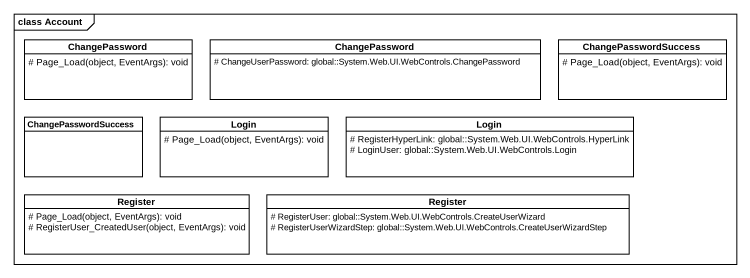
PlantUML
@startuml
mainframe class Account
hide circle
hide empty members
skinparam classAttributeIconSize 0
class ChangePassword {
  # Page_Load(object, EventArgs): void
}
class "ChangePassword" as ChangePassword_2 {
  # ChangeUserPassword: global::System.Web.UI.WebControls.ChangePassword
}
class ChangePasswordSuccess {
  # Page_Load(object, EventArgs): void
}
class "ChangePasswordSuccess" as ChangePasswordSuccess_2
class Login {
  # Page_Load(object, EventArgs): void
}
class "Login" as Login_2 {
  # RegisterHyperLink: global::System.Web.UI.WebControls.HyperLink
  # LoginUser: global::System.Web.UI.WebControls.Login
}
class Register {
  # Page_Load(object, EventArgs): void
  # RegisterUser_CreatedUser(object, EventArgs): void
}
class "Register" as Register_2 {
  # RegisterUser: global::System.Web.UI.WebControls.CreateUserWizard
  # RegisterUserWizardStep: global::System.Web.UI.WebControls.CreateUserWizardStep
}
@enduml
